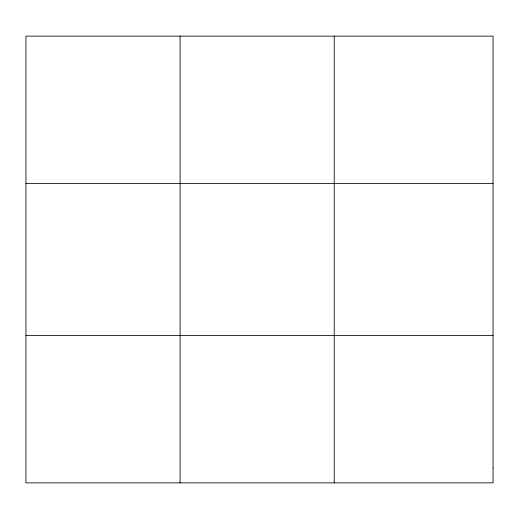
<?xml version="1.0" encoding="UTF-8"?>
<svg xmlns="http://www.w3.org/2000/svg" width="519" height="519" viewBox="0 0 519 519"><rect width="100%" height="100%" fill="white"/><g stroke="black" fill="none" stroke-linecap="round" stroke-linejoin="round"><path stroke-width="0.78" d="M180.093 36.129L180.093 482.871M334.236 36.129L334.236 482.871M25.95 183.551L493.05 183.551M25.95 335.449L493.05 335.449M493.05 468.132L493.05 482.871L25.95 482.871L25.95 36.129L493.05 36.129L493.05 468.132"/></g></svg>
